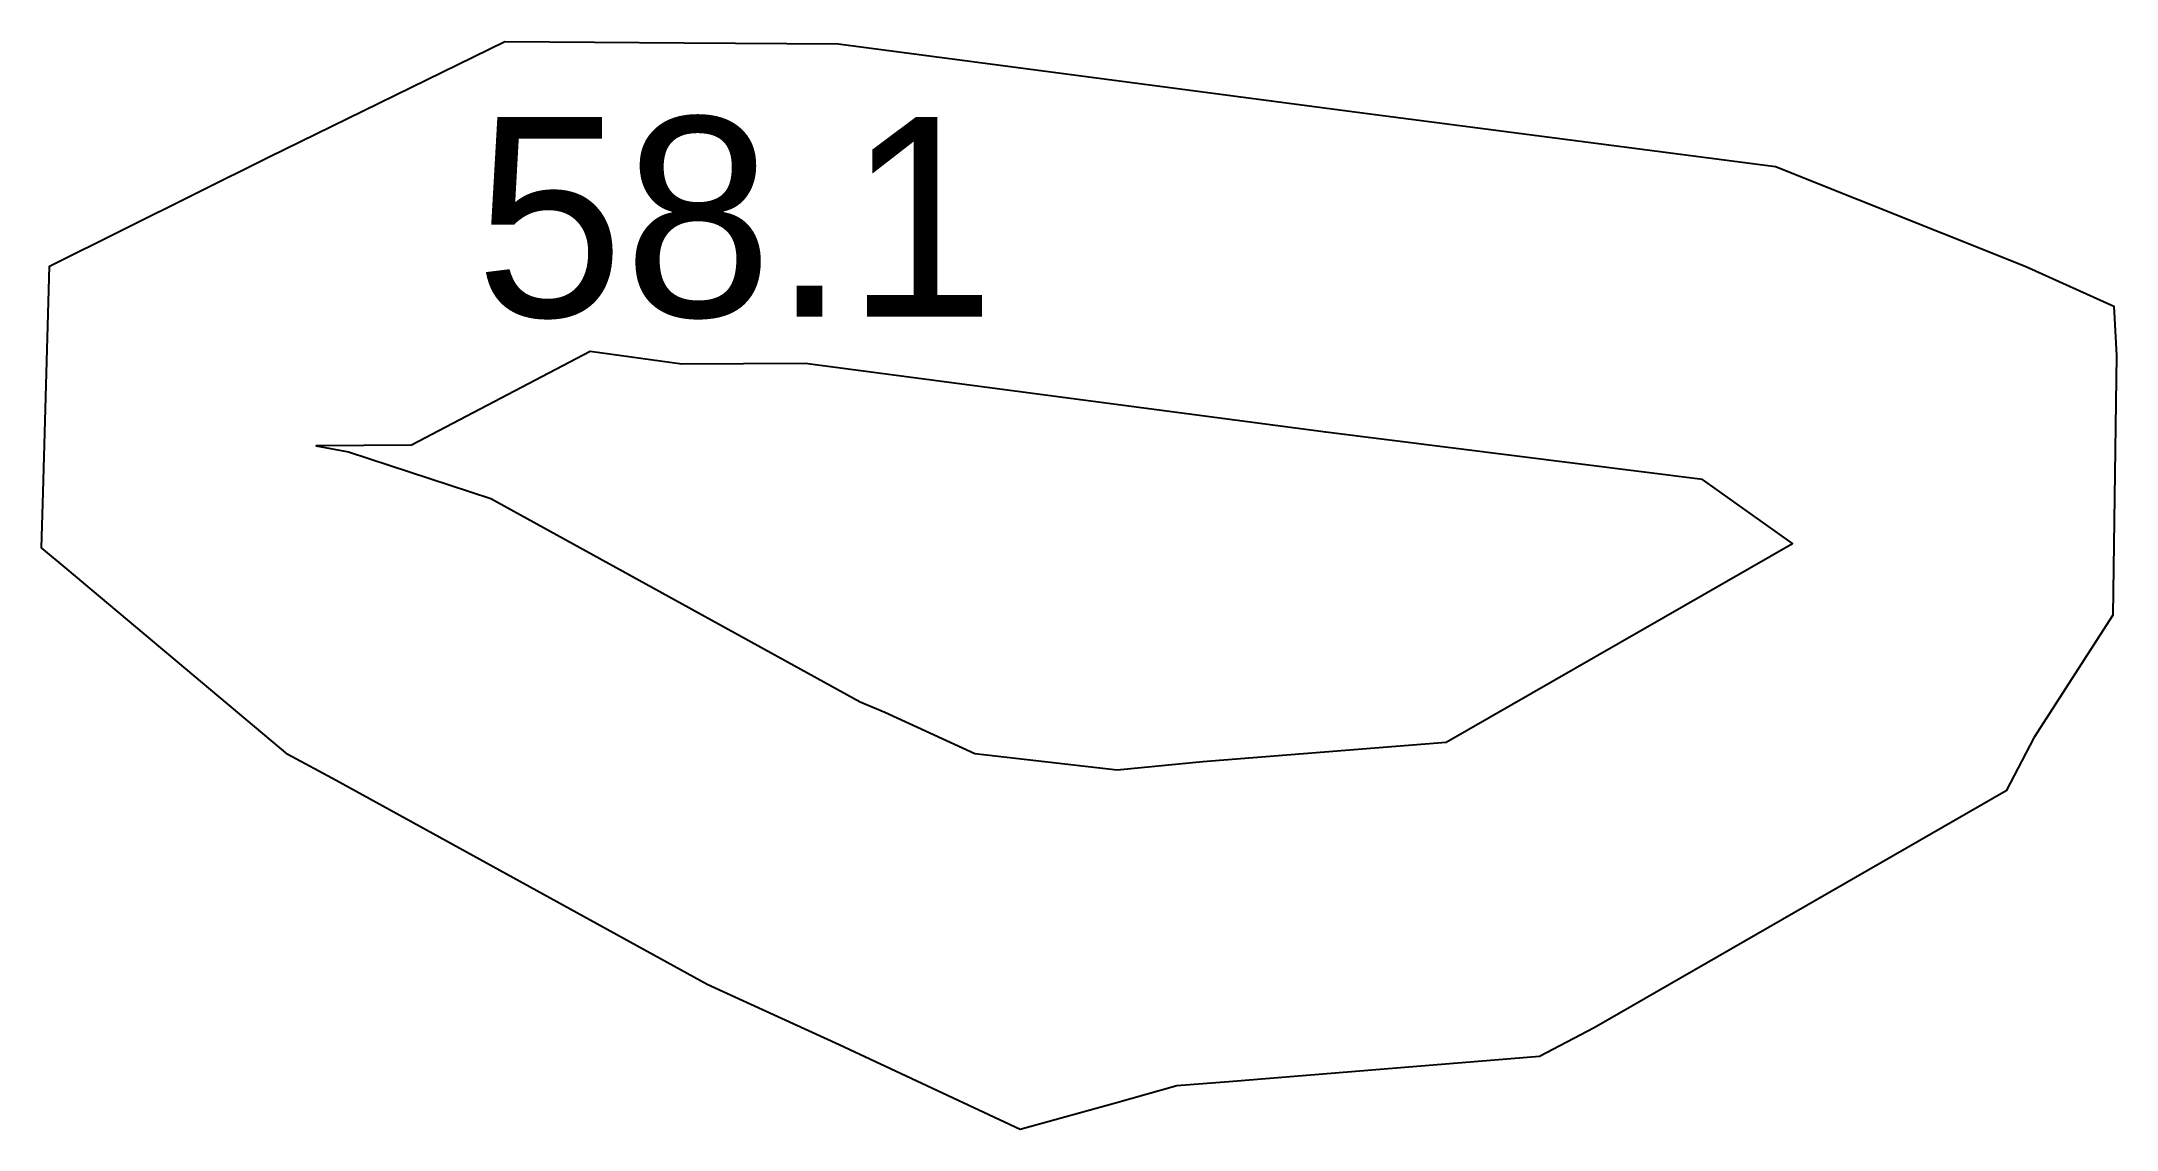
# Model space of a CAD drawing. Extents: x 80.5 to 132.4, y 1.9 to 29.2.
import ezdxf

# ---------------------------------------------------------------- set-up
doc = ezdxf.new("R2010")
doc.units = 0
doc.layers.get('0').update_dxf_attribs({"color": 255, "linetype": 'CONTINUOUS'})

msp = doc.modelspace()

# ---------------------------------------------------------------- linework, layer by layer
at = {"color": 1}
for points in [[(86.6241, 11.3289), (81.1053, 15.973), (80.4632, 16.5046), (80.5025, 17.8999), (80.6632, 23.5553), (86.1584, 26.2975), (92.0588, 29.1863), (96.5477, 29.1548), (100.402, 29.1277), (113.646, 27.3843), (123.852, 26.0579), (130.102, 23.5591), (132.324, 22.5555), (132.389, 21.3256), (132.294, 14.818), (130.322, 11.7472), (129.628, 10.4181), (119.321, 4.48309), (117.95, 3.76552), (110.172, 3.13467), (108.877, 3.03156), (107.338, 2.59938), (104.954, 1.93841), (100.423, 4.05724), (98.218, 5.07301), (97.1231, 5.56832), (87.8375, 10.682)], [(91.7099, 17.7398), (100.95, 12.6509), (101.57, 12.3926), (103.82, 11.356), (107.382, 10.942), (109.523, 11.1588), (115.615, 11.6384), (124.285, 16.6155), (122.029, 18.2166), (112.601, 19.402), (99.5728, 21.1202), (96.4911, 21.1046), (94.1936, 21.4242), (89.7247, 19.0802), (87.3404, 19.0582), (88.1463, 18.9083)]]:
    msp.add_lwpolyline(points, close=True, dxfattribs=at)

# ---------------------------------------------------------------- texts
msp.add_text('58.1', height=5).set_placement((91.3159, 22.2921))

doc.saveas('drawing.dxf')
